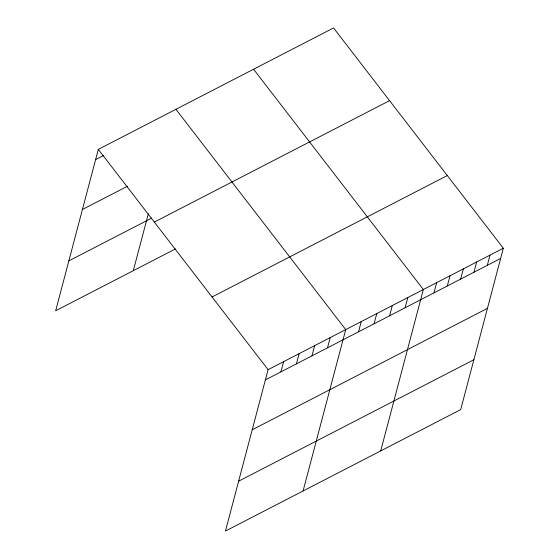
<?xml version="1.0" encoding="UTF-8"?>
<svg xmlns="http://www.w3.org/2000/svg" width="559" height="559" viewBox="0 0 559 559"><rect width="100%" height="100%" fill="white"/><g stroke="black" fill="none" stroke-linecap="round" stroke-linejoin="round"><path stroke-width="0.84" d="M503.331 248.238L268.089 369.674L225.452 531.05L460.693 409.614L503.331 248.238L333.548 27.95L98.307 149.386L55.669 310.762L175.442 248.93M133.301 270.689L148.331 213.797M280.911 371.882L283.616 361.659M296.438 363.867L299.142 353.644M311.964 355.852L314.668 345.63M327.49 347.838L330.194 337.615M303.083 490.977L345.721 329.6L175.938 109.312M358.543 331.808L361.247 321.586M374.069 323.794L376.773 313.571M389.595 315.779L392.299 305.556M405.121 307.764L407.825 297.542M380.714 450.903L423.345 289.527L253.569 69.239M433.98 292.867L436.677 282.644M447.305 285.991L450.009 275.762M460.637 279.109L463.341 268.886M473.969 272.226L476.666 262.003M487.301 265.343L489.998 255.121M95.61 159.608L103.736 155.409M82.425 209.485L127.529 186.21M68.848 260.878L151.657 218.136M154.333 222.077L389.574 100.648M212.064 296.976L447.305 175.547M265.385 379.896L500.626 258.468M252.207 429.78L487.448 308.344M238.63 481.173L473.871 359.737M98.307 149.386L268.089 369.674"/></g></svg>
